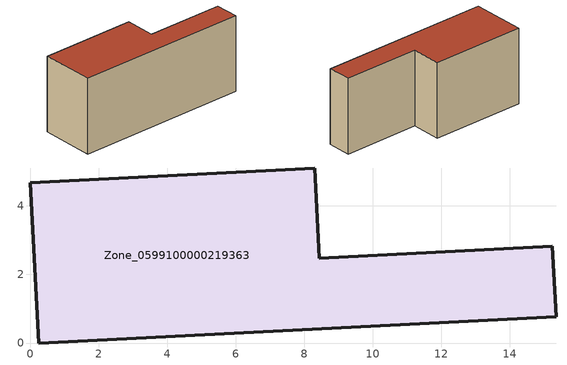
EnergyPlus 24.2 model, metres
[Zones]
Zone_0599100000219363
 floor ground (C_G): 0,4.68 8.31,5.11 8.44,2.47 15.23,2.82 15.35,0.77 0.24,0 z0
 wall outside (C_F): 8.31,5.11 0,4.68 0.24,0 15.35,0.77 15.23,2.82 8.44,2.47 8.31,5.11 z0:6.64
 roof outside (C_R): 15.35,0.77 15.23,2.82 8.44,2.47 8.31,5.11 0,4.68 0.24,0 z6.64
[BUILDING]
Pand.0599100000219363: North Axis=0; Terrain=City; Loads Convergence Tolerance Value=0.04; Temperature Convergence Tolerance Value=0.4; Solar Distribution=FullExterior; Maximum Number of Warmup Days=25; Minimum Number of Warmup Days=1
[Site:Location]
Rotterdam.The.Hague.AP_ZH_NLD Design_Conditions: Latitude=51.96; Longitude=4.45; Time Zone=1; Elevation=-4.5
[SITE:GROUNDTEMPERATURE:BUILDINGSURFACE]
18, 18, 18, 18, 18, 18, 18, 18, 18, 18, 18, 18
[MATERIAL] Thermal Absorptance=0.9; Solar Absorptance=0.7; Visible Absorptance=0.7
Name | Roughness | Thickness | Conductivity | Density | Specific Heat
G.TC.1946 | MediumSmooth | 0.15 | 1 | 540 | 1210
F.TC.1946 | Rough | 0.3 | 0.857143 | 1920 | 840
R.TC.1946 | MediumRough | 0.2 | 0.909091 | 1500 | 1000
[CONSTRUCTION]
C_G: G.TC.1946
C_F: F.TC.1946
C_R: R.TC.1946
[ZONE]
Zone_0599100000219363: Type=1; Multiplier=1; Ceiling Height=Autocalculate; Volume=Autocalculate; Floor Area=autocalculate; Part of Total Floor Area=Yes
[ZONEINFILTRATION:DESIGNFLOWRATE]
Infil_Zone_0599100000219363: Zone or ZoneList or Space or SpaceList=Zone_0599100000219363; Schedule=AlwaysOn; Design Flow Rate Calculation Method=Flow/Area; Flow Rate per Floor Area=0.003; Constant Term Coefficient=1; Temperature Term Coefficient=0; Velocity Term Coefficient=0; Velocity Squared Term Coefficient=0
[HVACTEMPLATE:ZONE:IDEALLOADSAIRSYSTEM]
Zone_0599100000219363: Maximum Heating Supply Air Temperature=50; Minimum Cooling Supply Air Temperature=13; Maximum Heating Supply Air Humidity Ratio=0.0156; Minimum Cooling Supply Air Humidity Ratio=0.0077; Heating Limit=NoLimit; Cooling Limit=NoLimit; Dehumidification Control Type=ConstantSensibleHeatRatio; Cooling Sensible Heat Ratio=0.7; Dehumidification Setpoint=60; Humidification Control Type=None; Humidification Setpoint=30; Outdoor Air Method=None; Outdoor Air Flow Rate per Person=0.00944; Outdoor Air Flow Rate per Zone Floor Area=0; Outdoor Air Flow Rate per Zone=0; Demand Controlled Ventilation Type=None; Outdoor Air Economizer Type=NoEconomizer; Heat Recovery Type=None; Sensible Heat Recovery Effectiveness=0.7; Latent Heat Recovery Effectiveness=0.65
[ZONECONTROL:THERMOSTAT]
ThermostatControl_Zone_0599100000219363: Zone or ZoneList=Zone_0599100000219363; Control Type Schedule=DualSetpointControlType; Control 1=Thermostat_Zone_0599100000219363; Temperature Difference Between Cutout And Setpoint=0
[THERMOSTATSETPOINT:DUALSETPOINT]
Thermostat_Zone_0599100000219363: Heating Setpoint Temperature Schedule=HeatingSetpoint_Zone_0599100000219363; Cooling Setpoint Temperature Schedule=CoolingSetpoint_Zone_0599100000219363
[SCHEDULE:COMPACT]
HeatingSetpoint_Zone_0599100000219363: Through: 12/31, For: AllDays, Until: 24:00, 21
CoolingSetpoint_Zone_0599100000219363: Through: 12/31, For: AllDays, Until: 24:00, 24
DualSetpointControlType: Through: 12/31, For: AllDays, Until: 24:00, 4
AlwaysOn: Through: 12/31, For: AllDays, Until: 24:00, 1
